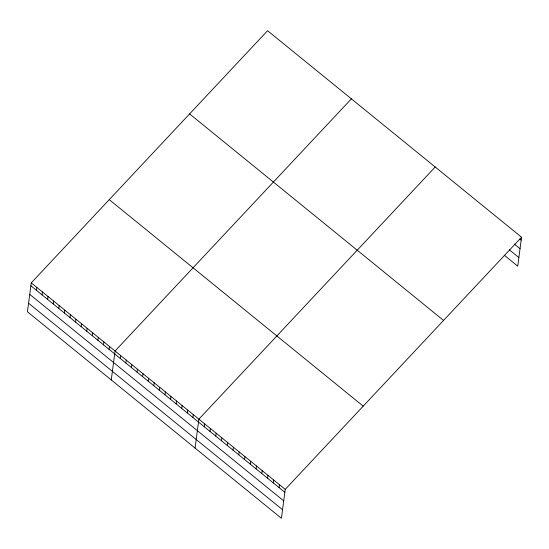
<?xml version="1.0" encoding="UTF-8"?>
<svg xmlns="http://www.w3.org/2000/svg" width="549" height="549" viewBox="0 0 549 549"><rect width="100%" height="100%" fill="white"/><g stroke="black" fill="none" stroke-linecap="round" stroke-linejoin="round"><path stroke-width="0.82" d="M31.259 282.859L27.45 311.791L281.417 518.297L285.226 489.365L521.55 237.209L267.583 30.703L31.259 282.859L285.226 489.365M36.46 290.318L36.845 287.401M42.047 294.861L42.431 291.944M47.639 299.404L48.024 296.487M53.226 303.947L53.61 301.03M58.812 308.49L59.196 305.573M64.398 313.033L64.782 310.116M69.984 317.576L70.368 314.659M75.57 322.119L75.954 319.202M81.163 326.662L81.547 323.745M86.749 331.205L87.133 328.288M92.335 335.748L92.719 332.831M97.921 340.298L98.305 337.374M103.507 344.841L103.891 341.917M109.093 349.384L109.477 346.46M111.262 379.942L115.07 351.003L351.394 98.847M120.272 358.47L120.656 355.546M125.858 363.013L126.243 360.089M131.444 367.556L131.829 364.632M137.03 372.098L137.415 369.175M142.616 376.641L143.001 373.718M148.209 381.184L148.594 378.268M153.795 385.727L154.18 382.811M159.382 390.27L159.766 387.354M164.968 394.813L165.352 391.897M170.554 399.356L170.938 396.44M176.14 403.899L176.524 400.983M181.733 408.442L182.117 405.526M187.319 412.985L187.703 410.069M192.905 417.528L193.289 414.612M195.067 448.087L198.875 419.155L435.199 166.999M204.249 426.751L204.633 423.835M210.006 431.432L210.391 428.515M215.764 436.112L216.148 433.195M221.522 440.792L221.906 437.876M227.272 445.479L227.657 442.556M233.03 450.159L233.414 447.236M238.788 454.84L239.172 451.916M244.545 459.52L244.929 456.603M250.303 464.2L250.687 461.284M256.06 468.88L256.445 465.964M261.811 473.561L262.196 470.644M267.569 478.241L267.953 475.324M273.327 482.921L273.711 480.004M279.084 487.601L279.468 484.685M521.55 237.209L517.741 266.141L504.311 255.223M519.889 239.089L521.166 240.126M514.276 244.031L520.033 248.711M509.28 249.754L518.874 257.556M189.597 113.911L443.565 320.424M109.244 199.644L363.212 406.157M30.874 285.775L284.842 492.281M29.742 294.36L283.709 500.866M28.582 303.206L282.543 509.712"/></g></svg>
